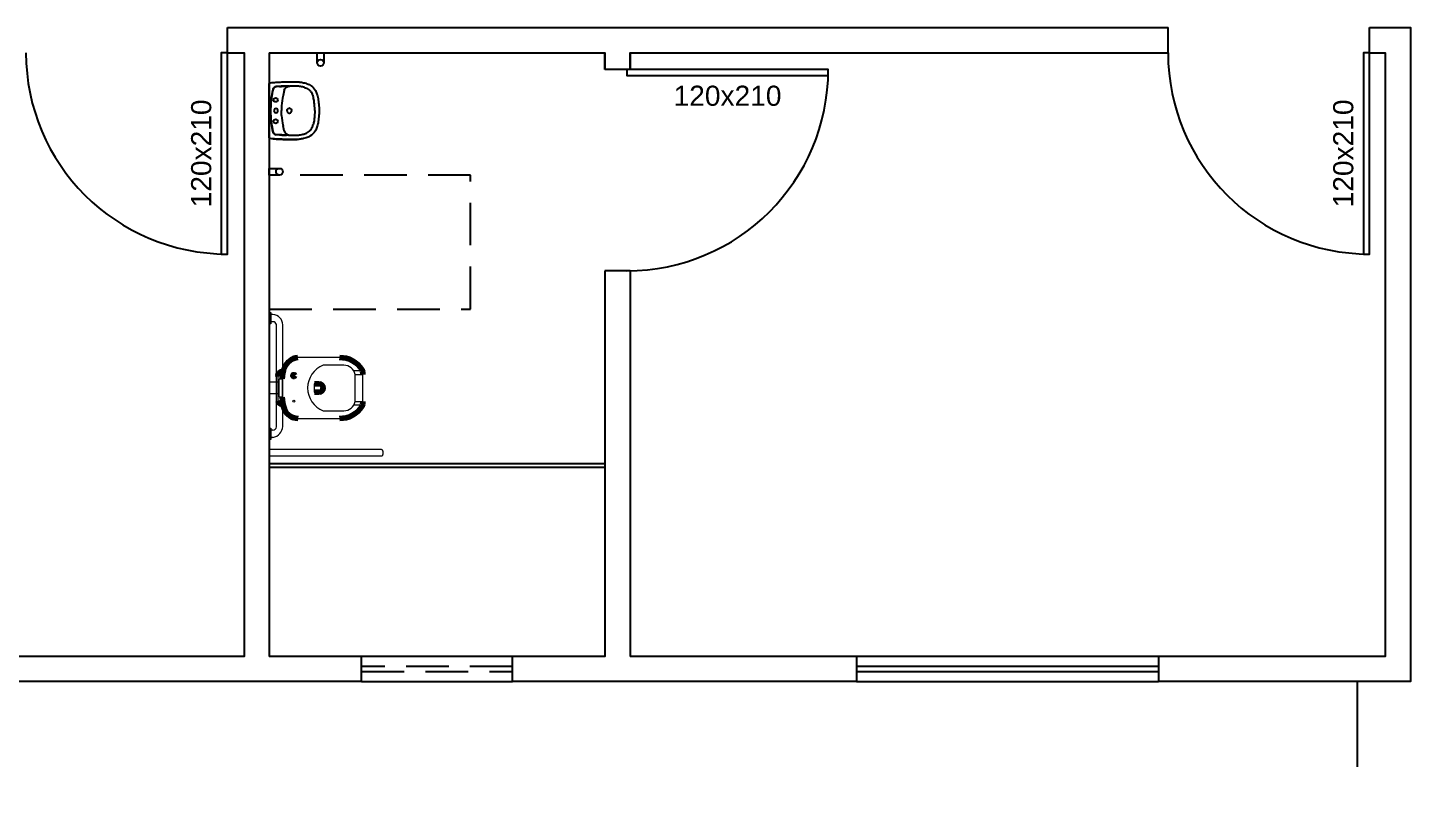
# Model space of a CAD drawing. Header units: centimetres. Extents: x 45464 to 685867, y 12828 to 16690.
# Drawn here: x 675793 to 676617, y 15486 to 15940 of the extents above; entities that cross this region are included whole.
import ezdxf
from ezdxf.enums import TextEntityAlignment as Align

# ---------------------------------------------------------------- set-up
doc = ezdxf.new("R2010")
doc.units = ezdxf.units.CM
doc.header["$LTSCALE"] = 4
doc.linetypes.add('DASHED2', pattern=[9.525, 6.35, -3.175])
doc.linetypes.add('HIDDENX2', pattern=[19.05, 12.7, -6.35])
for name, color, linetype in [('0.1', 1, 'Continuous'), ('0.2', 2, 'Continuous'), ('0.6', 6, 'Continuous'), ('02-CONT', 2, 'Continuous'), ('08', 8, 'Continuous'), ('PDF1_PH - Metal', 253, 'Continuous'), ('PROJEÇÕES', 1, 'DASHED2')]:
    doc.layers.add(name, color=color, linetype=linetype)
doc.styles.add('2mm 1-50', font='arial.ttf', dxfattribs={"height": 0.1})

# ---------------------------------------------------------------- blocks, each defined once
blk = doc.blocks.new('1_00e-flat-59-flat-1')
at = {"color": 1}
blk.add_arc((34.09, 62.7), 120, 180, 270, dxfattribs=at)
at = {"layer": '02-CONT'}
blk.add_lwpolyline([(34.09, 62.7), (30.49, 62.7), (30.49, -57.3), (34.09, -57.3)], close=True, dxfattribs=at)
blk = doc.blocks.new('1_00e-flat-58-flat-1')
at = {"color": 1}
blk.add_arc((34.09, 62.7), 120, 180, 270, dxfattribs=at)
at = {"layer": '02-CONT'}
blk.add_lwpolyline([(34.09, 62.7), (30.49, 62.7), (30.49, -57.3), (34.09, -57.3)], close=True, dxfattribs=at)
blk = doc.blocks.new('1_00e-flat-16-flat-1')
at = {"color": 1}
blk.add_arc((-62.7, 34.09), 120, 270, 0, dxfattribs=at)
at = {"layer": '02-CONT'}
blk.add_lwpolyline([(-62.7, 34.09), (-62.7, 30.49), (57.3, 30.49), (57.3, 34.09)], close=True, dxfattribs=at)
blk = doc.blocks.new('Barra 3-flat-28-flat-1')
at = {"layer": 'PDF1_PH - Metal', "lineweight": 9}
for points in [[(-25386.64, 19064.78), (-25386.64, 19071.54), (-25385.79, 19071.54), (-25385.79, 19064.78)], [(-25386.64, 18995.83), (-25386.64, 19002.59), (-25385.79, 19002.59), (-25385.79, 18995.83)]]:
    blk.add_lwpolyline(points, close=True, dxfattribs=at)
for points in [[(-25384.53, 19070.28), (-25385.79, 19070.28)], [(-25384.53, 19066.05), (-25385.79, 19066.05)], [(-25382.41, 19003.44), (-25382.41, 19064.35)], [(-25378.6, 19003.44), (-25378.6, 19064.35)], [(-25384.53, 19001.32), (-25385.79, 19001.32)], [(-25384.53, 18997.09), (-25385.79, 18997.09)]]:
    blk.add_lwpolyline(points, dxfattribs=at)
for centre, radius, start, end in [((-25384.75, 19064.14), 6.14, 0.03605, 87.94775), ((-25384.6, 19063.79), 2.26, 14.50164, 88.18154), ((-25385.58, 19004), 6.99, 278.69361, 357.12994), ((-25384.68, 19003.59), 2.27, 273.77353, 356.2236)]:
    blk.add_arc(centre, radius, start, end, dxfattribs=at)
blk = doc.blocks.new('bacia sanit-flat-24-flat-1')
at = {"layer": 'PDF1_PH - Metal', "lineweight": 9}
for points in [[(16680.07, -24414.14), (16655.12, -24414.14)], [(16682.61, -24418.79), (16682.19, -24418.79), (16681.77, -24418.79), (16681.34, -24418.79), (16680.5, -24418.79), (16672.04, -24418.79), (16671.61, -24418.79), (16671.19, -24418.79), (16670.77, -24418.79), (16670.34, -24418.79)], [(16693.69, -24422.17), (16688.58, -24422.17)], [(16643.27, -24428.94), (16638.2, -24428.94)], [(16643.27, -24425.27), (16643.27, -24425.56), (16643.27, -24439.09), (16643.27, -24439.94)], [(16644.12, -24437.4), (16644.12, -24436.98), (16644.12, -24436.56), (16644.12, -24428.1), (16644.12, -24427.67), (16644.12, -24427.25)], [(16644.54, -24426.83), (16644.54, -24426.83), (16644.96, -24426.83), (16645.39, -24426.83), (16645.81, -24426.83), (16645.81, -24432.33), (16645.81, -24437.82), (16645.39, -24437.82), (16644.96, -24437.82), (16644.54, -24437.82)], [(16665.69, -24429.79), (16665.27, -24429.79), (16664.85, -24429.79), (16664.85, -24430.21), (16664.85, -24430.63), (16664.85, -24431.06), (16664.85, -24431.48), (16664.85, -24431.9), (16664.85, -24432.33), (16664.85, -24432.75), (16664.85, -24433.17), (16664.85, -24433.59), (16664.85, -24434.02), (16664.85, -24434.44), (16664.85, -24434.86), (16665.27, -24434.86), (16665.27, -24434.86)], [(16689.38, -24424.29), (16693.61, -24424.29), (16694.03, -24424.29)], [(16689.38, -24429.36), (16689.38, -24428.94), (16689.38, -24428.52), (16689.38, -24428.1), (16689.38, -24427.67), (16689.38, -24427.25), (16689.38, -24426.83), (16689.38, -24426.4), (16689.38, -24425.98), (16689.38, -24425.56), (16689.38, -24425.13), (16689.38, -24424.71), (16689.38, -24424.29)], [(16689.38, -24424.29), (16693.61, -24424.29), (16694.03, -24424.29)], [(16689.38, -24435.71), (16689.38, -24435.29), (16689.38, -24434.86), (16689.38, -24434.44), (16689.38, -24434.02), (16689.38, -24433.59), (16689.38, -24433.17), (16689.38, -24432.75), (16689.38, -24432.33), (16689.38, -24431.9), (16689.38, -24431.48), (16689.38, -24431.06), (16689.38, -24430.63), (16689.38, -24430.21), (16689.38, -24429.36)], [(16694.03, -24440.36), (16694.03, -24439.94), (16694.03, -24439.52), (16694.03, -24439.09), (16694.03, -24438.67), (16694.03, -24438.25), (16694.03, -24437.82), (16694.03, -24437.4), (16694.03, -24436.98), (16694.03, -24436.56), (16694.03, -24436.13), (16694.03, -24435.71), (16694.03, -24435.29), (16694.03, -24434.86), (16694.03, -24434.44), (16694.03, -24434.02), (16694.03, -24433.59), (16694.03, -24433.17), (16694.03, -24432.75), (16694.03, -24432.33), (16694.03, -24431.9), (16694.03, -24431.48), (16694.03, -24431.06), (16694.03, -24430.63), (16694.03, -24430.21), (16694.03, -24429.79), (16694.03, -24429.36), (16694.03, -24428.94), (16694.03, -24428.52), (16694.03, -24428.1), (16694.03, -24427.67), (16694.03, -24427.25), (16694.03, -24426.83), (16694.03, -24426.4), (16694.03, -24425.98), (16694.03, -24425.56), (16694.03, -24425.13), (16694.03, -24424.71), (16694.03, -24424.29)], [(16643.27, -24435.71), (16638.2, -24435.71)], [(16689.38, -24440.36), (16689.38, -24439.94), (16689.38, -24439.52), (16689.38, -24439.09), (16689.38, -24438.67), (16689.38, -24438.25), (16689.38, -24437.82), (16689.38, -24437.4), (16689.38, -24436.98), (16689.38, -24436.56), (16689.38, -24436.13), (16689.38, -24435.71)], [(16670.34, -24445.86), (16670.77, -24445.86), (16671.19, -24445.86), (16671.61, -24445.86), (16672.04, -24445.86), (16680.5, -24445.86), (16680.92, -24445.86), (16681.34, -24445.86), (16681.77, -24445.86), (16682.19, -24445.86), (16682.61, -24445.86)], [(16693.69, -24442.48), (16688.63, -24442.48)], [(16689.38, -24440.36), (16693.61, -24440.36), (16694.03, -24440.36)], [(16655.12, -24450.52), (16680.07, -24450.52)]]:
    blk.add_lwpolyline(points, dxfattribs=at)
at = {"layer": 'PDF1_PH - Metal', "lineweight": 211}
for points in [[(16694.03, -24424.29, 0.086524), (16693.46, -24421.53, 0.264906), (16680.07, -24414.14)], [(16694.03, -24440.36, -0.086524), (16693.46, -24443.12, -0.264906), (16680.07, -24450.52)]]:
    blk.add_lwpolyline(points, format="xyb", dxfattribs=at)
blk.add_lwpolyline([(16670.34, -24432.33), (16670.34, -24432.33), (16670.34, -24432.33)], dxfattribs=at)
blk.add_circle((16652.79, -24424.92), 0.635, dxfattribs=at)
at = {"layer": 'PDF1_PH - Metal', "lineweight": 9}
blk.add_circle((16652.79, -24440.15), 0.635, dxfattribs=at)
at = {"layer": 'PDF1_PH - Metal', "lineweight": 211}
for centre, radius, start, end in [((16656.59, -24424.36), 10.33, 98.19513, 155.37301), ((16646.29, -24425.41), 3.02, 85.74071, 182.70743), ((16673.36, -24428.96), 27.63, 161.19873, 175.57304), ((16666.63, -23393.8), 1035.99, 269.92167, 270.07833), ((16667.79, -24432.33), 2.55, 275.86794, 84.13206), ((16671.97, -24436.5), 26.19, 182.90266, 198.98607), ((16666.63, -25678.06), 1243.19, 89.93472, 90.06528), ((16646.32, -24439.1), 3.16, 195.39679, 271.83393), ((16655.38, -24441.68), 8.83, 202.19445, 269.67834)]:
    blk.add_arc(centre, radius, start, end, dxfattribs=at)
at = {"layer": 'PDF1_PH - Metal', "lineweight": 9}
for centre, radius, start, end in [((16675.54, -24432.33), 14.5, 110.98218, 249.01782), ((16682.69, -24425.61), 6.82, 11.17197, 90.64388), ((16644.54, -24427.25), 0.423, 90, 180), ((16644.54, -24437.4), 0.423, 180, 270), ((16682.69, -24439.04), 6.82, 269.35612, 348.82803)]:
    blk.add_arc(centre, radius, start, end, dxfattribs=at)
blk = doc.blocks.new('L.51_P-flat-26-flat-1')
at = {"layer": '08'}
for p, q in [((0.56, 16.6), (0.72, 16.62)), ((0.56, 16.6), (0.56, 16.6)), ((2.32, 16.79), (2.32, 16.79)), ((16.64, 17.2), (16.64, 17.2)), ((0, 15.97), (0, 15.95)), ((0, -15.95), (0, 15.95)), ((1.76, 10.33), (1.76, 10.33)), ((6.08, 14.43), (4.05, 14.33)), ((6.08, 14.43), (4.06, 14.33)), ((6.08, 14.43), (6.08, 14.43)), ((8.93, 12.08), (8.24, 8.98)), ((11.04, 14.61), (10.22, 14.6)), ((11.92, 14.63), (12.22, 14.63)), ((21.07, 13.81), (21.07, 13.81)), ((0.79, 0), (0.79, 0)), ((0, -15.97), (0, -15.95)), ((1.76, -10.33), (1.76, -10.33)), ((6.08, -14.43), (4.05, -14.33)), ((6.08, -14.43), (4.06, -14.33)), ((6.08, -14.43), (6.08, -14.43)), ((8.93, -12.08), (8.24, -8.98)), ((11.04, -14.61), (10.22, -14.6)), ((11.92, -14.63), (12.22, -14.63)), ((21.07, -13.81), (21.07, -13.81)), ((0.56, -16.6), (0.56, -16.6)), ((0.72, -16.62), (0.56, -16.6)), ((2.32, -16.79), (2.32, -16.79)), ((16.64, -17.2), (16.64, -17.2))]:
    blk.add_line(p, q, dxfattribs=at)
for points in [[(0, 15.97), (0, 15.97, -0.380329), (0.56, 16.6)], [(0.72, 16.62), (0.72, 16.62, -0.007418), (2.32, 16.79)], [(2.31, 16.79, -0.00678), (3.89, 16.91, -0.004564), (5.71, 17.02, -0.002524), (7.53, 17.1, -0.004352), (12.09, 17.24, -0.006501), (14.36, 17.27, -0.013543), (16.64, 17.2)], [(2.32, 16.79, -0.006011), (4.1, 16.92, -0.005348), (6.76, 17.06, -0.004521), (12.12, 17.24, -0.006524), (14.38, 17.27, -0.013546), (16.64, 17.2)], [(16.64, 17.2, -0.021184), (18.8, 16.97, -0.011263), (19.78, 16.8)], [(19.78, 16.8, -0.041222), (22.44, 16.07, -0.064156), (24.9, 14.79, -0.11159), (27.48, 11.94, -0.047064), (28.38, 9.92, -0.01722), (28.7, 8.86, -0.01972), (29.06, 7.24, -0.013523), (29.32, 5.6, -0.009069), (29.51, 3.95)], [(0.79, 0), (0.79, 0, -0.05776), (2.29, 12.85)], [(2.29, 12.85), (2.29, 12.85, 0.047394), (0.83, 2.2)], [(4.05, 14.33), (4.05, 14.33, 0.334834), (2.29, 12.85)], [(2.29, 12.85), (2.29, 12.85, -0.332962), (4.06, 14.33)], [(2.29, 12.85), (2.29, 12.85, -0.000374), (2.29, 12.85)], [(4.06, 14.33), (4.06, 14.33, 0.000631), (4.05, 14.33)], [(11.04, 14.61, -0.005207), (9.81, 14.61, 0.005375), (9.19, 14.6, 0.00664), (8.57, 14.58, 0.004375), (7.95, 14.55, 0.001156), (6.7, 14.47, -0.003092), (6.08, 14.43)], [(6.08, 14.43, 0.002091), (6.47, 14.45, 0.001464), (7.63, 14.53, -0.004115), (8.42, 14.58, -0.007251), (9.21, 14.6)], [(8.93, 12.08), (8.93, 12.08, -0.307483), (11.52, 14.52)], [(9.21, 14.6, -0.00474), (9.49, 14.6, -0.002257), (9.75, 14.6, 0.000797), (10.22, 14.6)], [(11.62, 14.61), (11.62, 14.61, 0.000884), (11.04, 14.61)], [(11.57, 14.56, -0.048484), (11.57, 14.55, -0.048279), (11.57, 14.55, -0.084885), (11.57, 14.55, -0.141909), (11.57, 14.55, -0.057696), (11.57, 14.55, -0.043541), (11.57, 14.54, -0.040045), (11.57, 14.54, -0.034229), (11.56, 14.54, -0.023292), (11.56, 14.54, -0.016532), (11.55, 14.53, -0.014864), (11.54, 14.53, -0.018599), (11.53, 14.52, -0.010502), (11.52, 14.52)], [(11.56, 14.59, -0.041118), (11.57, 14.59, -0.033041), (11.57, 14.59, -0.026349), (11.58, 14.6, -0.020575), (11.59, 14.6, -0.016329), (11.6, 14.6, -0.013256), (11.61, 14.61, -0.016526), (11.63, 14.61, -0.01256), (11.65, 14.61, -0.007787), (11.67, 14.62)], [(11.57, 14.56, -0.032299), (11.56, 14.56, -0.039418), (11.56, 14.56, -0.046129), (11.56, 14.57, -0.058765), (11.56, 14.57, -0.15242), (11.56, 14.57, -0.058959), (11.56, 14.58, -0.046419), (11.56, 14.58, 0.005047), (11.56, 14.58, 0.034816), (11.56, 14.58, 0.004251), (11.56, 14.58, -0.041022), (11.56, 14.59)], [(11.67, 14.62), (11.67, 14.62, -0.021484), (11.62, 14.61)], [(18.62, 14.38, 0.025995), (16.23, 14.61, 0.0078), (15.43, 14.64, 0.006638), (12.22, 14.63)], [(21.07, 13.81, 0.022641), (19.86, 14.14, 0.018458), (18.62, 14.38)], [(21.07, 13.81, -0.030827), (22.21, 13.36, -0.09604), (24.36, 11.82, -0.063195), (25.35, 10.43, -0.034611), (25.86, 9.29, -0.022848), (26.18, 8.32)], [(26.91, 4.06, 0.00807), (26.75, 5.41, 0.011919), (26.53, 6.74, 0.013199), (26.31, 7.8, 0.008071), (26.18, 8.32)], [(0.83, 2.2), (0.83, 2.2, 0.010006), (0.79, 0)], [(0.83, -2.2), (0.83, -2.2, -0.010006), (0.79, 0)], [(7.31, 2.88, 0.012649), (7.2, 0.9, 0.007226), (7.19, 0)], [(10.52, 0), (10.52, 0, -0.124906), (10.7, 0.69)], [(10.74, 0.77), (10.74, 0.77, -0.2534), (11.94, 1.44)], [(12.12, 1.43), (12.12, 1.43, -0.381509), (13.4, 0)], [(26.98, 3.19), (26.98, 3.19, 0.005718), (26.91, 4.06)], [(27.11, 0), (27.11, 0, 0.019657), (26.98, 3.19)], [(29.51, 3.95), (29.51, 3.95, -0.024376), (29.7, 0)], [(29.7, 0), (29.7, 0, -0.024234), (29.51, -3.95)], [(0.79, 0), (0.79, 0, 0.05776), (2.29, -12.85)], [(2.29, -12.85), (2.29, -12.85, -0.047394), (0.83, -2.2)], [(7.31, -2.88, -0.012649), (7.2, -0.9, -0.007226), (7.19, 0)], [(10.52, 0), (10.52, 0, 0.124906), (10.7, -0.69)], [(10.74, -0.77), (10.74, -0.77, 0.2534), (11.94, -1.44)], [(12.12, -1.43), (12.12, -1.43, 0.381509), (13.4, 0)], [(29.51, -3.95, -0.007611), (29.32, -5.6, -0.01342), (29.06, -7.25, -0.036993), (28.37, -9.92, -0.053243), (27.33, -12.19, -0.127567), (24.19, -15.25, -0.05263), (21.92, -16.25, -0.024865), (20.32, -16.69, -0.007061), (19.78, -16.8)], [(26.91, -4.06, -0.00807), (26.75, -5.41, -0.011919), (26.53, -6.74, -0.013199), (26.31, -7.8, -0.008071), (26.18, -8.32)], [(26.98, -3.19), (26.98, -3.19, -0.005718), (26.91, -4.06)], [(27.11, 0), (27.11, 0, -0.019657), (26.98, -3.19)], [(0.56, -16.6), (0.56, -16.6, -0.380301), (0, -15.97)], [(4.05, -14.33), (4.05, -14.33, -0.334834), (2.29, -12.85)], [(2.29, -12.85), (2.29, -12.85, 0.000374), (2.29, -12.85)], [(2.29, -12.85), (2.29, -12.85, 0.332966), (4.06, -14.33)], [(4.06, -14.33), (4.06, -14.33, -0.000631), (4.05, -14.33)], [(11.04, -14.61, 0.005207), (9.81, -14.61, -0.005375), (9.19, -14.6, -0.00664), (8.57, -14.58, -0.004375), (7.95, -14.55, -0.001156), (6.7, -14.47, 0.003092), (6.08, -14.43)], [(6.08, -14.43, -0.002091), (6.47, -14.45, -0.001464), (7.63, -14.53, 0.004115), (8.42, -14.58, 0.007251), (9.21, -14.6)], [(8.93, -12.08), (8.93, -12.08, 0.307483), (11.52, -14.52)], [(9.21, -14.6, 0.00474), (9.49, -14.6, 0.002257), (9.75, -14.6, -0.000797), (10.22, -14.6)], [(11.62, -14.61), (11.62, -14.61, -0.000884), (11.04, -14.61)], [(11.48, -14.55, 0.031436), (11.48, -14.55, 0.037384), (11.47, -14.56, 0.040471), (11.47, -14.56, 0.050709), (11.47, -14.56, 0.178998), (11.47, -14.57, 0.053532), (11.47, -14.57, 0.043329), (11.47, -14.57, 0.036196), (11.48, -14.58, 0.039167), (11.48, -14.58, -0.07472), (11.48, -14.58, 0.042333), (11.48, -14.58)], [(11.48, -14.55, 0.009681), (11.49, -14.55, 0.009978), (11.5, -14.54, 0.026851), (11.51, -14.54, 0.027297), (11.52, -14.54, 0.027498), (11.52, -14.54, 0.032168), (11.52, -14.54, 0.049163), (11.52, -14.53, 0.186923), (11.52, -14.53, 0.107041), (11.52, -14.53, 0.038487), (11.52, -14.53, 0.012498), (11.52, -14.52, -0.025241), (11.52, -14.52, -0.046032), (11.52, -14.52)], [(11.48, -14.58, 0.034945), (11.49, -14.58, 0.02698), (11.49, -14.59, 0.021593), (11.5, -14.59, 0.016954), (11.51, -14.6, 0.017111), (11.53, -14.6, 0.016189), (11.55, -14.6, 0.01233), (11.58, -14.61, 0.012048), (11.62, -14.61)], [(11.57, -14.56, 0.048484), (11.57, -14.55, 0.048279), (11.57, -14.55, 0.084885), (11.57, -14.55, 0.141909), (11.57, -14.55, 0.057696), (11.57, -14.55, 0.043541), (11.57, -14.54, 0.040045), (11.57, -14.54, 0.034229), (11.56, -14.54, 0.023292), (11.56, -14.54, 0.016532), (11.55, -14.53, 0.014864), (11.54, -14.53, 0.018599), (11.53, -14.52, 0.010502), (11.52, -14.52)], [(11.57, -14.56, 0.032299), (11.56, -14.56, 0.039418), (11.56, -14.56, 0.046129), (11.56, -14.57, 0.058765), (11.56, -14.57, 0.15242), (11.56, -14.57, 0.058959), (11.56, -14.58, 0.046419), (11.56, -14.58, -0.005047), (11.56, -14.58, -0.034816), (11.56, -14.58, -0.004251), (11.56, -14.58, 0.041022), (11.56, -14.59)], [(11.56, -14.59, 0.041118), (11.57, -14.59, 0.033041), (11.57, -14.59, 0.026349), (11.58, -14.6, 0.020575), (11.59, -14.6, 0.016329), (11.6, -14.6, 0.013256), (11.61, -14.61, 0.016526), (11.63, -14.61, 0.01256), (11.65, -14.61, 0.007787), (11.67, -14.62)], [(11.67, -14.62), (11.67, -14.62, 0.021484), (11.62, -14.61)], [(12.22, -14.63, 0.002269), (13.83, -14.65, 0.004998), (15.03, -14.64, 0.007991), (16.23, -14.61, 0.025422), (18.62, -14.38)], [(18.62, -14.38, 0.020568), (20.01, -14.11, 0.019806), (21.07, -13.81)], [(21.07, -13.81, 0.030827), (22.21, -13.36, 0.09604), (24.36, -11.82, 0.063195), (25.35, -10.43, 0.034611), (25.86, -9.29, 0.022848), (26.18, -8.32)], [(2.32, -16.79), (2.32, -16.79, -0.007612), (0.72, -16.62)], [(16.64, -17.2, -0.014577), (14.36, -17.27, -0.005049), (13, -17.26, -0.003057), (11.18, -17.22, -0.003579), (6.63, -17.06, -0.005839), (3.9, -16.91, -0.006773), (2.31, -16.79)], [(2.32, -16.79, 0.006011), (4.1, -16.92, 0.005348), (6.76, -17.06, 0.004521), (12.12, -17.24, 0.006524), (14.38, -17.27, 0.013546), (16.64, -17.2)], [(19.78, -16.8, -0.02367), (17.62, -17.12, -0.009145), (16.64, -17.2)]]:
    blk.add_lwpolyline(points, format="xyb", dxfattribs=at)
at = {"layer": '08', "ltscale": 27.502596}
for centre in [(3.8, 6.4), (3.8, -6.4)]:
    blk.add_circle(centre, 1.22, dxfattribs=at)
at = {"layer": '08'}
for centre, radius, start, end in [((51.2, -0.66), 44.03, 167.34497, 175.38395), ((3.93, 0), 1.22, 0, 180), ((3.93, 0), 1.22, 180, 360), ((51.2, 0.66), 44.03, 184.61605, 192.65503)]:
    blk.add_arc(centre, radius, start, end, dxfattribs=at)
for centre, major_axis, ratio, start_param, end_param in [((11.96, 11.4), (-0.71, 3.15), 0.999971, 6.072313, 6.14966), ((11.95, 0), (-0.06, 1.44), 0.992169, 1.011226, 1.027848), ((11.95, 0), (-0.03, 1.44), 0.991671, 0.983616, 1.029637), ((11.96, -0.02), (-0.13, 1.46), 0.992499, 6.08291, 6.210576), ((11.95, 0), (-0.06, -1.44), 0.992169, 5.255337, 5.27196), ((11.95, 0), (-0.03, -1.44), 0.991671, 5.253548, 5.29957), ((11.96, 0.02), (-0.13, -1.46), 0.992499, 0.072609, 0.200275), ((11.48, -15.19), (-0.347, 0.538), 0.98852, 5.563301, 5.699979), ((11.48, -15.22), (-0.424, -0.48), 0.993745, 3.733046, 3.862859), ((11.96, -11.4), (-0.71, -3.15), 0.999971, 0.133525, 0.210872)]:
    blk.add_ellipse(centre, major_axis=major_axis, ratio=ratio, start_param=start_param, end_param=end_param, dxfattribs=at)

msp = doc.modelspace()

# ---------------------------------------------------------------- linework, layer by layer
at = {"layer": '0.1'}
for p, q in [((675937.45, 15680.43), (676137.45, 15680.43)), ((675937.45, 15678.43), (676137.45, 15678.43))]:
    msp.add_line(p, q, dxfattribs=at)
at = {"layer": '0.1', "linetype": 'DASHED2'}
for p, q in [((676082.45, 15559.43), (675992.45, 15559.43)), ((675992.45, 15556.43), (676082.45, 15556.43))]:
    msp.add_line(p, q, dxfattribs=at)
at = {"layer": '0.1', "linetype": 'HIDDENX2'}
msp.add_line((676585.67, 15550.43), (676585.67, 14027.01), dxfattribs=at)
at = {"layer": '0.2'}
for p, q in [((676467.45, 15565.43), (676287.45, 15565.43)), ((676467.45, 15559.43), (676287.45, 15559.43)), ((676287.45, 15556.43), (676467.45, 15556.43)), ((676287.45, 15550.43), (676467.45, 15550.43))]:
    msp.add_line(p, q, dxfattribs=at)
at = {"layer": '0.6'}
for p, q in [((675912.45, 15925.43), (675912.45, 15940.43)), ((676473.05, 15925.43), (676473.05, 15940.43)), ((676593.05, 15925.43), (676593.05, 15940.43)), ((676152.45, 15915.43), (676137.45, 15915.43)), ((676152.45, 15795.43), (676137.45, 15795.43)), ((675992.45, 15550.43), (675992.45, 15565.43)), ((676082.45, 15565.43), (675992.45, 15565.43)), ((676082.45, 15550.43), (676082.45, 15565.43)), ((676287.45, 15565.43), (676287.45, 15550.43)), ((676467.45, 15565.43), (676467.45, 15550.43)), ((675992.45, 15550.43), (676082.45, 15550.43))]:
    msp.add_line(p, q, dxfattribs=at)
for points in [[(675912.45, 15940.43), (675937.45, 15940.43)], [(675922.45, 15940.43), (676162.45, 15940.43)], [(676162.45, 15940.43), (676473.05, 15940.43)], [(676593.05, 15940.43), (676617.45, 15940.43), (676617.45, 15550.43), (676467.45, 15550.43)], [(675912.45, 15925.43), (675922.45, 15925.43), (675922.45, 15565.43), (675787.45, 15565.43)], [(675937.45, 15925.43), (675937.45, 15565.43)], [(675937.45, 15925.43), (676137.45, 15925.43), (676137.45, 15915.43)], [(676137.45, 15915.43), (676137.45, 15925.43)], [(676152.45, 15925.43), (676152.45, 15915.43)], [(676152.45, 15915.43), (676152.45, 15925.43), (676162.45, 15925.43)], [(676162.45, 15925.43), (676473.05, 15925.43)], [(676593.05, 15925.43), (676602.45, 15925.43), (676602.45, 15565.43), (676467.45, 15565.43)], [(676137.45, 15795.43), (676137.45, 15565.43), (676082.45, 15565.43)], [(676152.45, 15795.43), (676152.45, 15565.43)], [(675992.45, 15565.43), (675937.45, 15565.43)], [(676287.45, 15565.43), (676152.45, 15565.43)], [(675937.45, 15550.43), (675787.45, 15550.43)], [(675992.45, 15550.43), (675922.45, 15550.43)], [(676152.45, 15550.43), (676082.45, 15550.43)], [(676287.45, 15550.43), (676137.45, 15550.43)]]:
    msp.add_lwpolyline(points, dxfattribs=at)
at = {"layer": 'PDF1_PH - Metal'}
for points in [[(675965.98, 15919.43), (675965.98, 15925.43), (675969.98, 15925.43), (675969.98, 15919.43)], [(675943.45, 15852.52), (675937.45, 15852.52), (675937.45, 15856.52), (675943.45, 15856.52)]]:
    msp.add_lwpolyline(points, dxfattribs=at)
at = {"layer": 'PDF1_PH - Metal', "lineweight": 9}
for points in [[(676004.36, 15688.77), (675937.45, 15688.77)], [(676004.36, 15684.97), (675937.45, 15684.97)]]:
    msp.add_lwpolyline(points, dxfattribs=at)
msp.add_lwpolyline([(676004.36, 15684.97, 0.176777), (676004.75, 15685.11, 0.043904), (676004.86, 15685.22, 0.042425), (676004.98, 15685.37, 0.033143), (676005.07, 15685.56, 0.033667), (676005.18, 15685.85, 0.038328), (676005.28, 15686.34, 0.068668), (676005.27, 15687.49, 0.032308), (676005.18, 15687.89, 0.033667), (676005.07, 15688.18, 0.032003), (676004.98, 15688.37, 0.096572), (676004.73, 15688.65, 0.164767), (676004.36, 15688.77)], format="xyb", dxfattribs=at)
at = {"layer": 'PDF1_PH - Metal'}
for centre in [(675967.98, 15919.43), (675943.45, 15854.52)]:
    msp.add_circle(centre, 2, dxfattribs=at)
at = {"layer": 'PROJEÇÕES', "color": 250}
msp.add_lwpolyline([(675937.45, 15772.52), (676057.45, 15772.52), (676057.45, 15852.52), (675937.45, 15852.52)], close=True, dxfattribs=at)

# ---------------------------------------------------------------- block references
at = {"layer": '0.6'}
for name, p in [('1_00e-flat-59-flat-1', (675878.36, 15862.73)), ('1_00e-flat-58-flat-1', (676558.96, 15862.73)), ('1_00e-flat-16-flat-1', (676213.29, 15881.33)), ('L.51_P-flat-26-flat-1', (675937.45, 15890.93)), ('Barra 3-flat-28-flat-1', (701324.09, -3300.97)), ('bacia sanit-flat-24-flat-1', (659299.25, 40157.87))]:
    msp.add_blockref(name, p, dxfattribs=at)

# ---------------------------------------------------------------- texts
at = {"layer": '02-CONT', "style": '2mm 1-50'}
msp.add_text('120x210', height=12, dxfattribs=at).set_placement((676210.53, 15899.82), align=Align.MIDDLE_CENTER)
for p in [(675896.85, 15865.43), (676577.45, 15865.43)]:
    msp.add_text('120x210', height=12, rotation=90, dxfattribs=at).set_placement(p, align=Align.MIDDLE_CENTER)

doc.saveas('drawing.dxf')
